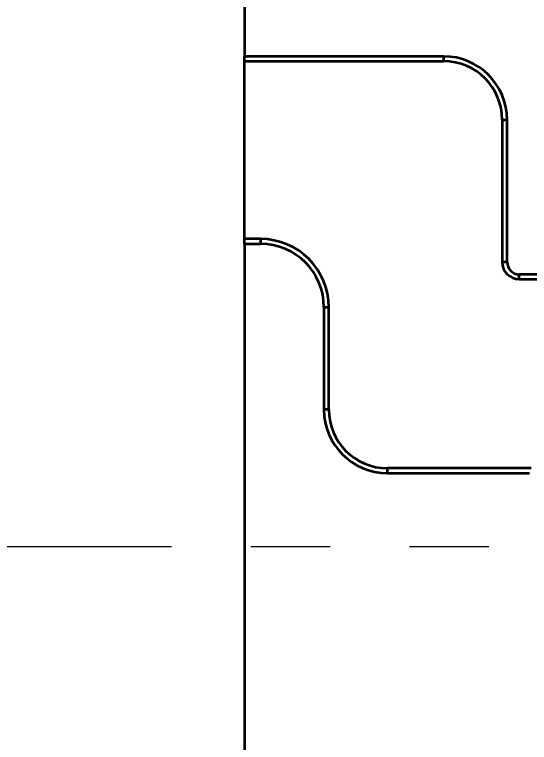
# Model space of a CAD drawing. Header units: millimetres. Extents: x -742 to 742, y -525 to 525.
# Drawn here: x -493.8 to -451.6, y 132.2 to 191.8 of the extents above; entities that cross this region are included whole.
import ezdxf

# ---------------------------------------------------------------- set-up
doc = ezdxf.new("R2010")
doc.units = ezdxf.units.MM
doc.linetypes.add('PHANTOM', pattern=[50.5, 18, -6.5, 6.5, -6.5, 6.5, -6.5])
doc.linetypes.add('点画线', pattern=[18, 12, -2, 2, -2])
doc.layers.get('0').update_dxf_attribs({"lineweight": 18})
for name, color, linetype, lineweight in [('中心线层', 1, '点画线', 18), ('尺寸线层', 3, 'Continuous', 18), ('粗实线层', 7, 'Continuous', 35)]:
    doc.layers.add(name, color=color, linetype=linetype, lineweight=lineweight)
doc.styles.add('标准', font='', dxfattribs={"width": 0.667})
doc.styles.get('标准').set_extended_font_data('宋体')
doc.dimstyles.new('标准', dxfattribs={"dimscale": 3, "dimtxt": 3.5, "dimasz": 4, "dimexe": 2, "dimexo": 0, "dimtad": 1, "dimdsep": 46, "dimtxsty": '标准', "dimblk": '_CAXARROW', "dimcen": 0, "dimdle": 6, "dimazin": 2, "dimtfac": 0.707107, "dimtdec": 3, "dimtmove": 2, "dimatfit": 3, "dimfxl": 1, "dimfrac": 2, "dimtolj": 1, "dimarcsym": 1})

# ---------------------------------------------------------------- blocks, each defined once
blk = doc.blocks.new('*X10')
at = {"layer": '尺寸线层', "color": 0, "lineweight": 18}
blk.add_line((-474.916, -11.807), (-474.916, -103.314), dxfattribs=at)
at = {"layer": '尺寸线层', "color": 0, "lineweight": 18, "insert": (-481.954, -93.015), "char_height": 10.5, "width": 41.19614, "attachment_point": 5, "rotation": 90, "line_spacing_factor": 1.15057, "style": '标准'}
blk.add_mtext('\\T1.1;-200', dxfattribs=at)
blk = doc.blocks.new('_CAXARROW')
blk.add_hatch(color=0).paths.add_polyline_path([(0, 0), (-1, 0.125), (-1, -0.125)], flags=0)

msp = doc.modelspace()

# ---------------------------------------------------------------- linework, layer by layer
at = {"layer": '中心线层', "linetype": 'PHANTOM'}
msp.add_line((-498.916, 148.193), (-50.916, 148.193), dxfattribs=at)
at = {"layer": '粗实线层'}
for p, q in [((-474.916, 244.674), (-474.916, 188.337)), ((-474.916, 187.94), (-474.916, 188.337)), ((-458.616, 188.337), (-474.916, 188.337)), ((-474.916, 173.384), (-474.916, 187.94)), ((-474.916, 187.94), (-458.616, 187.94)), ((-458.616, 188.337), (-458.616, 187.94)), ((-453.812, 183.137), (-453.416, 183.137)), ((-453.812, 183.137), (-453.812, 171.487)), ((-453.416, 171.487), (-453.416, 183.137)), ((-474.916, 172.987), (-474.916, 173.384)), ((-473.616, 173.384), (-474.916, 173.384)), ((-474.916, 172.987), (-473.616, 172.987)), ((-474.916, 172.987), (-474.916, 118.337)), ((-473.616, 173.384), (-473.616, 172.987)), ((-453.416, 171.487), (-453.812, 171.487)), ((-452.416, 170.09), (-452.416, 170.487)), ((-450.214, 170.487), (-452.416, 170.487)), ((-452.416, 170.09), (-450.207, 170.09)), ((-468.416, 167.787), (-468.019, 167.787)), ((-468.416, 167.787), (-468.416, 159.414)), ((-468.019, 159.414), (-468.019, 167.787)), ((-468.019, 159.414), (-468.416, 159.414)), ((-451.453, 154.61), (-463.216, 154.61)), ((-463.216, 154.214), (-463.216, 154.61)), ((-463.216, 154.214), (-451.587, 154.214))]:
    msp.add_line(p, q, dxfattribs=at)
for centre, radius, start, end in [((-458.616, 183.137), 5.2, 0, 90), ((-458.616, 183.137), 4.803, 0, 90), ((-473.616, 167.787), 5.597, 0, 90), ((-473.616, 167.787), 5.2, 360, 90), ((-452.416, 171.487), 1.397, 180, 270), ((-452.416, 171.487), 1, 180, 270), ((-463.216, 159.414), 5.2, 180, 270), ((-463.216, 159.414), 4.803, 180, 270)]:
    msp.add_arc(centre, radius, start, end, dxfattribs=at)

# ---------------------------------------------------------------- dimensions: what is measured, and where the dimension line sits
at = {"layer": '尺寸线层', "lineweight": 18}
dim = msp.add_ordinate_dim(feature_location=(-474.916, -11.807), offset=(0, -81.207), dtype=1, origin=(-274.916, 148.193), dimstyle='标准', override={"dimsah": 1, "dimclre": 0, "dimtfill": 1, "dimtzin": 8}, dxfattribs=at)
dim.commit()
dim.dimension.update_dxf_attribs({"geometry": '*X10', "text_midpoint": (-481.954, -93.015)})

doc.saveas('drawing.dxf')
